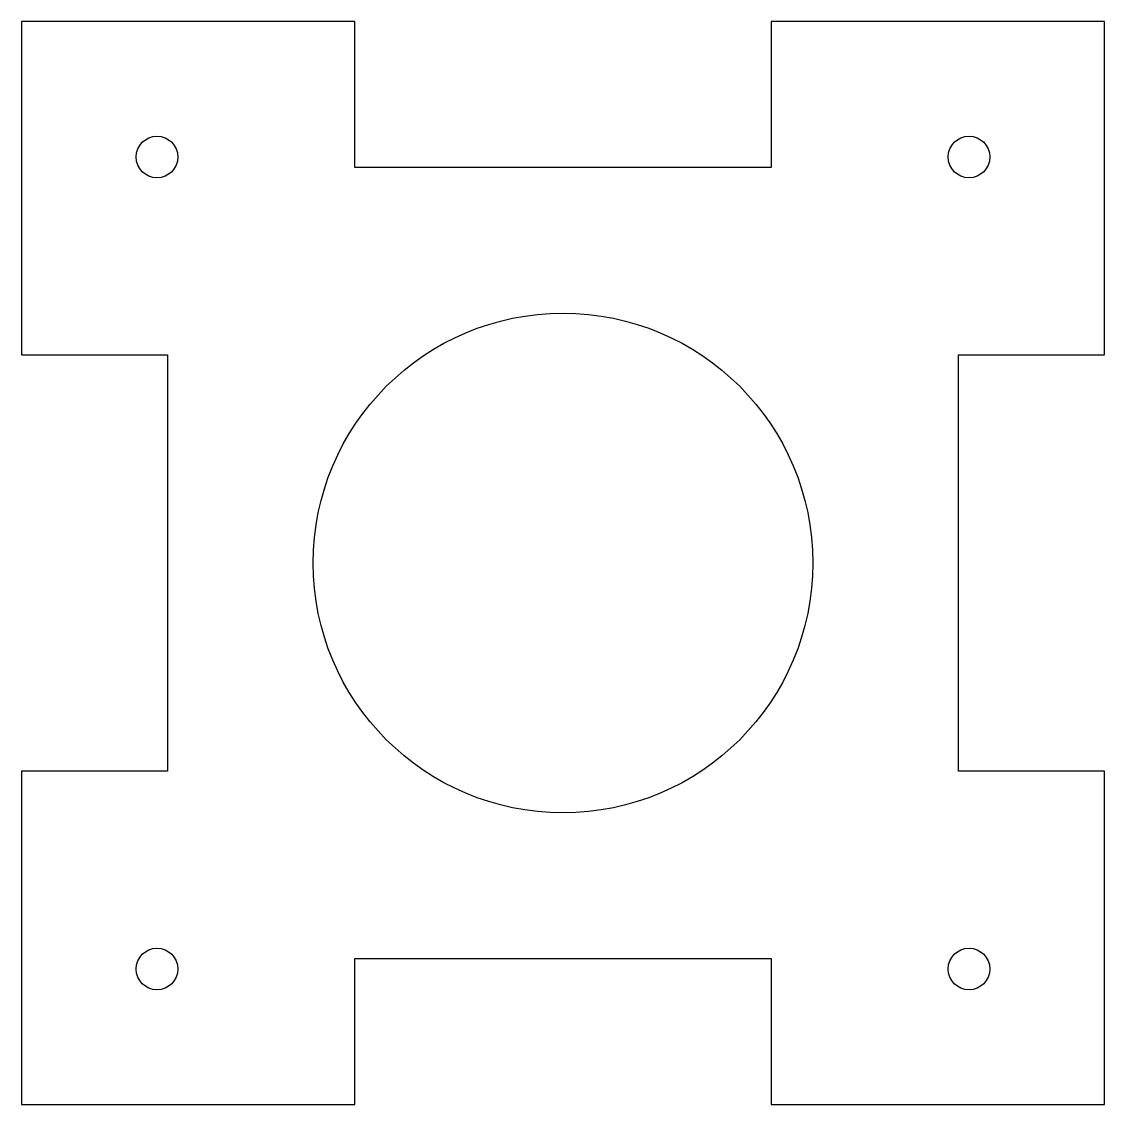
# Model space of a CAD drawing. Header units: millimetres. Extents: x -13 to 13, y -13 to 13.
import ezdxf

# ---------------------------------------------------------------- set-up
doc = ezdxf.new("R2010")
doc.units = ezdxf.units.MM

msp = doc.modelspace()

# ---------------------------------------------------------------- linework, layer by layer
msp.add_lwpolyline([(9.5, 5), (13, 5), (13, 13), (5, 13), (5, 9.5), (-5, 9.5), (-5, 13), (-13, 13), (-13, 5), (-9.5, 5), (-9.5, -5), (-13, -5), (-13, -13), (-5, -13), (-5, -9.5), (5, -9.5), (5, -13), (13, -13), (13, -5), (9.5, -5)], close=True)
for centre, radius in [((-9.75, 9.75), 0.5), ((9.75, 9.75), 0.5), ((0, 0), 6), ((-9.75, -9.75), 0.5), ((9.75, -9.75), 0.5)]:
    msp.add_circle(centre, radius)

doc.saveas('drawing.dxf')
